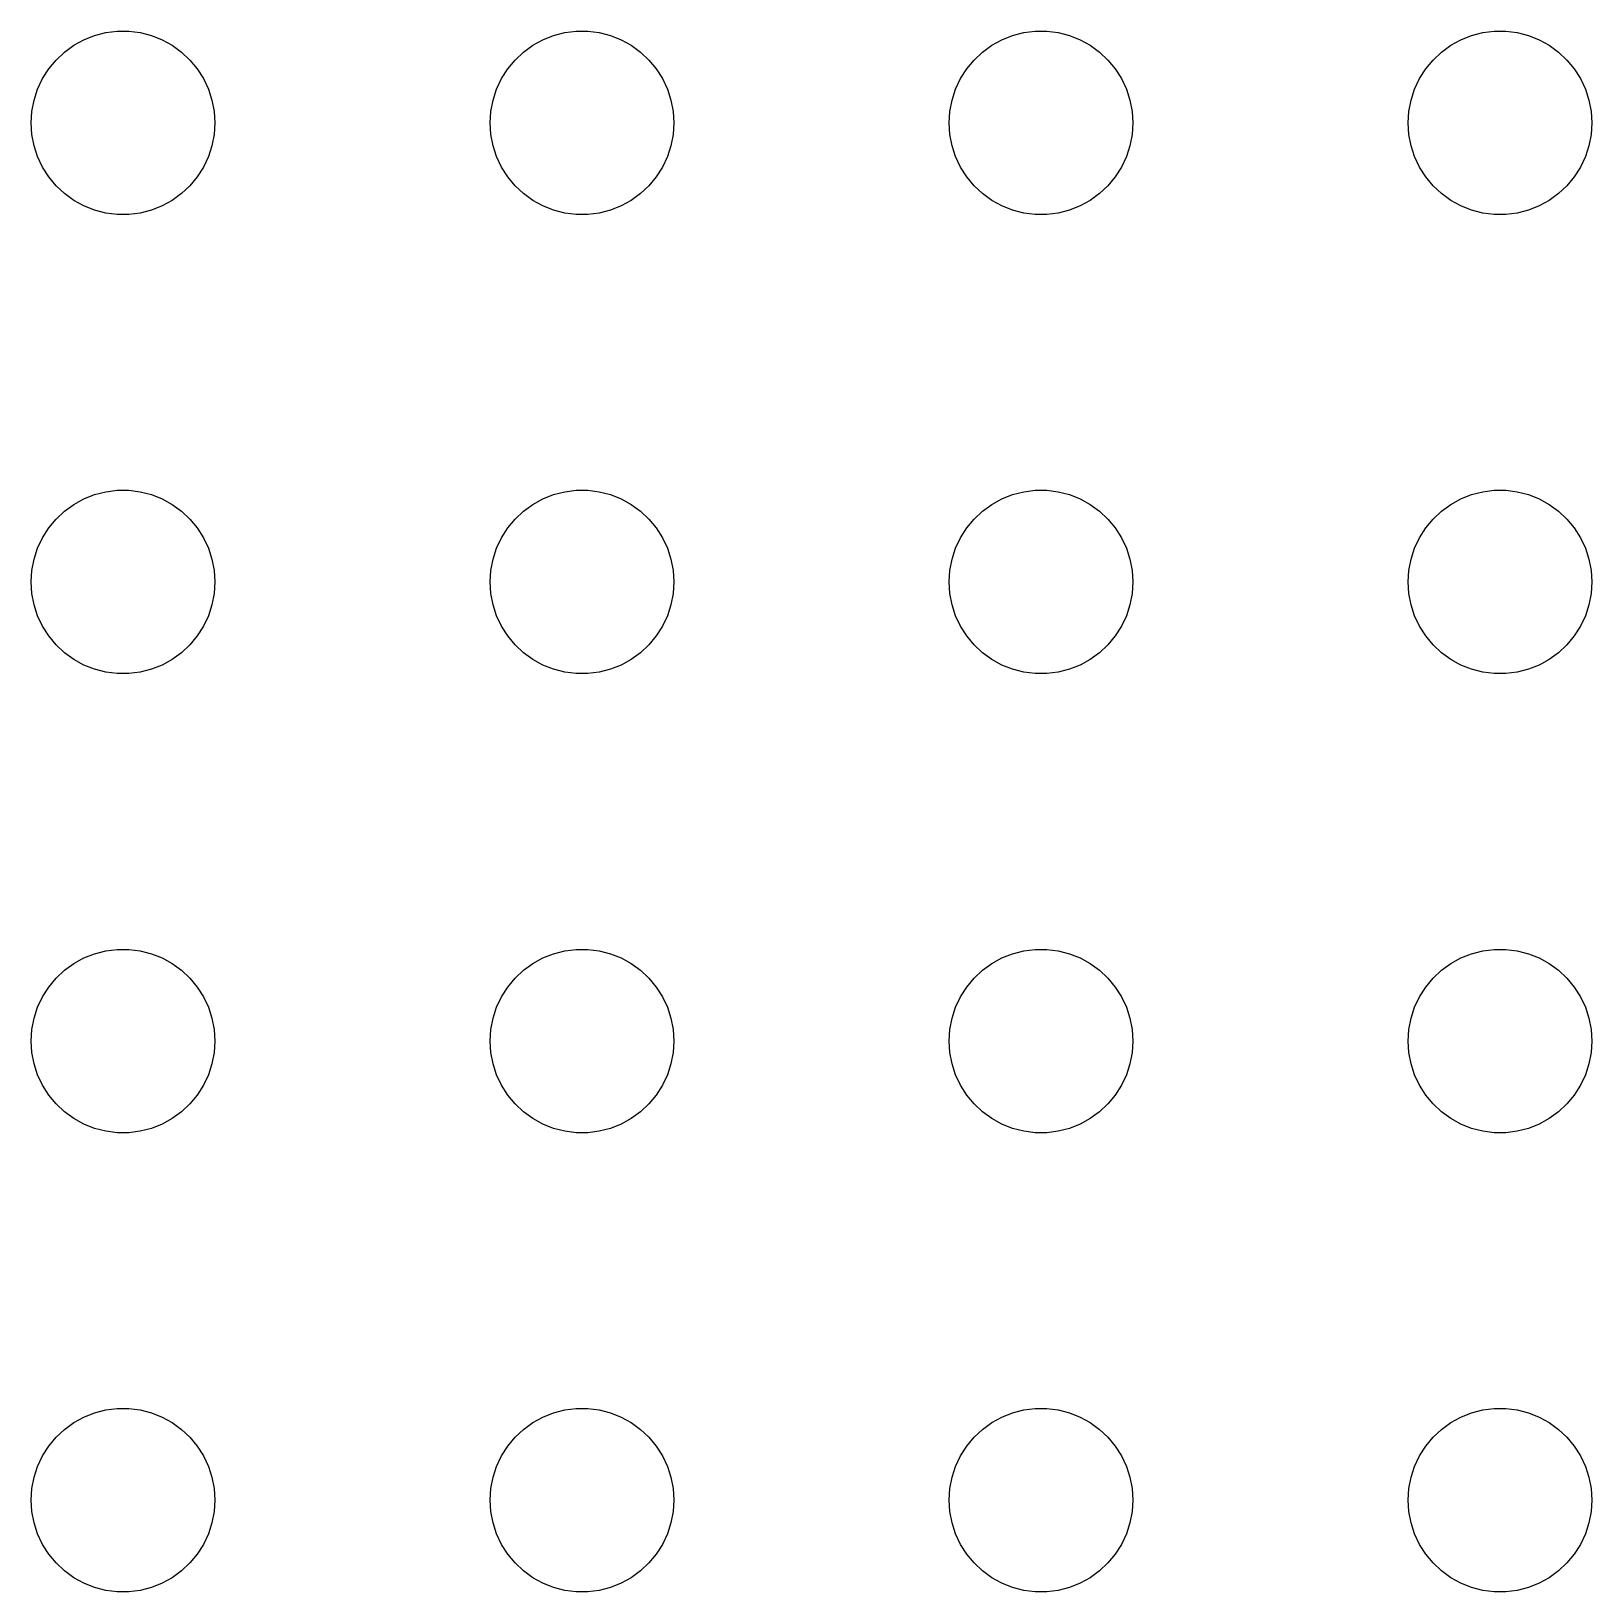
# Model space of a CAD drawing. Header units: metres. Extents: x -127 to 127, y -127 to 127.
# Drawn here: x -91.5 to -66, y -91.5 to -66 of the extents above; entities that cross this region are included whole.
import ezdxf

# ---------------------------------------------------------------- set-up
doc = ezdxf.new("R2010")
doc.units = ezdxf.units.M

msp = doc.modelspace()

# ---------------------------------------------------------------- linework, layer by layer
for p, q in [((-90.4635, -66.0734), (-90.2811, -66.0266)), ((-90.2811, -66.0266), (-90.0942, -66.003)), ((-90.0942, -66.003), (-89.9058, -66.003)), ((-89.9058, -66.003), (-89.7189, -66.0266)), ((-89.7189, -66.0266), (-89.5365, -66.0734)), ((-82.9635, -66.0734), (-82.7811, -66.0266)), ((-82.7811, -66.0266), (-82.5942, -66.003)), ((-82.5942, -66.003), (-82.4058, -66.003)), ((-82.4058, -66.003), (-82.2189, -66.0266)), ((-82.2189, -66.0266), (-82.0365, -66.0734)), ((-75.4635, -66.0734), (-75.2811, -66.0266)), ((-75.2811, -66.0266), (-75.0942, -66.003)), ((-75.0942, -66.003), (-74.9058, -66.003)), ((-74.9058, -66.003), (-74.7189, -66.0266)), ((-74.7189, -66.0266), (-74.5365, -66.0734)), ((-67.9635, -66.0734), (-67.7811, -66.0266)), ((-67.7811, -66.0266), (-67.5942, -66.003)), ((-67.5942, -66.003), (-67.4058, -66.003)), ((-67.4058, -66.003), (-67.2189, -66.0266)), ((-67.2189, -66.0266), (-67.0365, -66.0734)), ((-90.9561, -66.3442), (-90.8037, -66.2335)), ((-90.8037, -66.2335), (-90.6387, -66.1428)), ((-90.6387, -66.1428), (-90.4635, -66.0734)), ((-89.5365, -66.0734), (-89.3613, -66.1428)), ((-89.3613, -66.1428), (-89.1963, -66.2335)), ((-89.1963, -66.2335), (-89.0439, -66.3442)), ((-83.4561, -66.3442), (-83.3037, -66.2335)), ((-83.3037, -66.2335), (-83.1387, -66.1428)), ((-83.1387, -66.1428), (-82.9635, -66.0734)), ((-82.0365, -66.0734), (-81.8613, -66.1428)), ((-81.8613, -66.1428), (-81.6963, -66.2335)), ((-81.6963, -66.2335), (-81.5439, -66.3442)), ((-75.9561, -66.3442), (-75.8037, -66.2335)), ((-75.8037, -66.2335), (-75.6387, -66.1428)), ((-75.6387, -66.1428), (-75.4635, -66.0734)), ((-74.5365, -66.0734), (-74.3613, -66.1428)), ((-74.3613, -66.1428), (-74.1963, -66.2335)), ((-74.1963, -66.2335), (-74.0439, -66.3442)), ((-68.4561, -66.3442), (-68.3037, -66.2335)), ((-68.3037, -66.2335), (-68.1387, -66.1428)), ((-68.1387, -66.1428), (-67.9635, -66.0734)), ((-67.0365, -66.0734), (-66.8613, -66.1428)), ((-66.8613, -66.1428), (-66.6963, -66.2335)), ((-66.6963, -66.2335), (-66.5439, -66.3442)), ((-91.2135, -66.6183), (-91.0934, -66.4732)), ((-91.0934, -66.4732), (-90.9561, -66.3442)), ((-89.0439, -66.3442), (-88.9065, -66.4732)), ((-88.9065, -66.4732), (-88.7865, -66.6183)), ((-83.7135, -66.6183), (-83.5934, -66.4732)), ((-83.5934, -66.4732), (-83.4561, -66.3442)), ((-81.5439, -66.3442), (-81.4065, -66.4732)), ((-81.4065, -66.4732), (-81.2865, -66.6183)), ((-76.2135, -66.6183), (-76.0934, -66.4732)), ((-76.0934, -66.4732), (-75.9561, -66.3442)), ((-74.0439, -66.3442), (-73.9065, -66.4732)), ((-73.9065, -66.4732), (-73.7865, -66.6183)), ((-68.7135, -66.6183), (-68.5934, -66.4732)), ((-68.5934, -66.4732), (-68.4561, -66.3442)), ((-66.5439, -66.3442), (-66.4065, -66.4732)), ((-66.4065, -66.4732), (-66.2865, -66.6183)), ((-91.3947, -66.9478), (-91.3145, -66.7774)), ((-91.3145, -66.7774), (-91.2135, -66.6183)), ((-88.7865, -66.6183), (-88.6855, -66.7774)), ((-88.6855, -66.7774), (-88.6053, -66.9478)), ((-83.8947, -66.9478), (-83.8145, -66.7774)), ((-83.8145, -66.7774), (-83.7135, -66.6183)), ((-81.2865, -66.6183), (-81.1855, -66.7774)), ((-81.1855, -66.7774), (-81.1053, -66.9478)), ((-76.3947, -66.9478), (-76.3145, -66.7774)), ((-76.3145, -66.7774), (-76.2135, -66.6183)), ((-73.7865, -66.6183), (-73.6855, -66.7774)), ((-73.6855, -66.7774), (-73.6053, -66.9478)), ((-68.8947, -66.9478), (-68.8145, -66.7774)), ((-68.8145, -66.7774), (-68.7135, -66.6183)), ((-66.2865, -66.6183), (-66.1855, -66.7774)), ((-66.1855, -66.7774), (-66.1053, -66.9478)), ((-91.4529, -67.127), (-91.3947, -66.9478)), ((-88.6053, -66.9478), (-88.5471, -67.127)), ((-83.9529, -67.127), (-83.8947, -66.9478)), ((-81.1053, -66.9478), (-81.0471, -67.127)), ((-76.4529, -67.127), (-76.3947, -66.9478)), ((-73.6053, -66.9478), (-73.5471, -67.127)), ((-68.9529, -67.127), (-68.8947, -66.9478)), ((-66.1053, -66.9478), (-66.0471, -67.127)), ((-91.5, -67.5), (-91.4882, -67.312)), ((-91.4882, -67.312), (-91.4529, -67.127)), ((-88.5471, -67.127), (-88.5118, -67.312)), ((-88.5118, -67.312), (-88.5, -67.5)), ((-84, -67.5), (-83.9882, -67.312)), ((-83.9882, -67.312), (-83.9529, -67.127)), ((-81.0471, -67.127), (-81.0118, -67.312)), ((-81.0118, -67.312), (-81, -67.5)), ((-76.5, -67.5), (-76.4882, -67.312)), ((-76.4882, -67.312), (-76.4529, -67.127)), ((-73.5471, -67.127), (-73.5118, -67.312)), ((-73.5118, -67.312), (-73.5, -67.5)), ((-69, -67.5), (-68.9882, -67.312)), ((-68.9882, -67.312), (-68.9529, -67.127)), ((-66.0471, -67.127), (-66.0118, -67.312)), ((-66.0118, -67.312), (-66, -67.5)), ((-91.4882, -67.688), (-91.5, -67.5)), ((-88.5, -67.5), (-88.5118, -67.688)), ((-83.9882, -67.688), (-84, -67.5)), ((-81, -67.5), (-81.0118, -67.688)), ((-76.4882, -67.688), (-76.5, -67.5)), ((-73.5, -67.5), (-73.5118, -67.688)), ((-68.9882, -67.688), (-69, -67.5)), ((-66, -67.5), (-66.0118, -67.688)), ((-91.4529, -67.873), (-91.4882, -67.688)), ((-88.5118, -67.688), (-88.5471, -67.873)), ((-83.9529, -67.873), (-83.9882, -67.688)), ((-81.0118, -67.688), (-81.0471, -67.873)), ((-76.4529, -67.873), (-76.4882, -67.688)), ((-73.5118, -67.688), (-73.5471, -67.873)), ((-68.9529, -67.873), (-68.9882, -67.688)), ((-66.0118, -67.688), (-66.0471, -67.873)), ((-91.3947, -68.0522), (-91.4529, -67.873)), ((-91.3145, -68.2226), (-91.3947, -68.0522)), ((-88.6053, -68.0522), (-88.6855, -68.2226)), ((-88.5471, -67.873), (-88.6053, -68.0522)), ((-83.8947, -68.0522), (-83.9529, -67.873)), ((-83.8145, -68.2226), (-83.8947, -68.0522)), ((-81.1053, -68.0522), (-81.1855, -68.2226)), ((-81.0471, -67.873), (-81.1053, -68.0522)), ((-76.3947, -68.0522), (-76.4529, -67.873)), ((-76.3145, -68.2226), (-76.3947, -68.0522)), ((-73.6053, -68.0522), (-73.6855, -68.2226)), ((-73.5471, -67.873), (-73.6053, -68.0522)), ((-68.8947, -68.0522), (-68.9529, -67.873)), ((-68.8145, -68.2226), (-68.8947, -68.0522)), ((-66.1053, -68.0522), (-66.1855, -68.2226)), ((-66.0471, -67.873), (-66.1053, -68.0522)), ((-91.2135, -68.3817), (-91.3145, -68.2226)), ((-88.6855, -68.2226), (-88.7865, -68.3817)), ((-83.7135, -68.3817), (-83.8145, -68.2226)), ((-81.1855, -68.2226), (-81.2865, -68.3817)), ((-76.2135, -68.3817), (-76.3145, -68.2226)), ((-73.6855, -68.2226), (-73.7865, -68.3817)), ((-68.7135, -68.3817), (-68.8145, -68.2226)), ((-66.1855, -68.2226), (-66.2865, -68.3817)), ((-91.0934, -68.5268), (-91.2135, -68.3817)), ((-90.9561, -68.6558), (-91.0934, -68.5268)), ((-88.9065, -68.5268), (-89.0439, -68.6558)), ((-88.7865, -68.3817), (-88.9065, -68.5268)), ((-83.5934, -68.5268), (-83.7135, -68.3817)), ((-83.4561, -68.6558), (-83.5934, -68.5268)), ((-81.4065, -68.5268), (-81.5439, -68.6558)), ((-81.2865, -68.3817), (-81.4065, -68.5268)), ((-76.0934, -68.5268), (-76.2135, -68.3817)), ((-75.9561, -68.6558), (-76.0934, -68.5268)), ((-73.9065, -68.5268), (-74.0439, -68.6558)), ((-73.7865, -68.3817), (-73.9065, -68.5268)), ((-68.5934, -68.5268), (-68.7135, -68.3817)), ((-68.4561, -68.6558), (-68.5934, -68.5268)), ((-66.4065, -68.5268), (-66.5439, -68.6558)), ((-66.2865, -68.3817), (-66.4065, -68.5268)), ((-90.8037, -68.7665), (-90.9561, -68.6558)), ((-90.6387, -68.8572), (-90.8037, -68.7665)), ((-89.1963, -68.7665), (-89.3613, -68.8572)), ((-89.0439, -68.6558), (-89.1963, -68.7665)), ((-83.3037, -68.7665), (-83.4561, -68.6558)), ((-83.1387, -68.8572), (-83.3037, -68.7665)), ((-81.6963, -68.7665), (-81.8613, -68.8572)), ((-81.5439, -68.6558), (-81.6963, -68.7665)), ((-75.8037, -68.7665), (-75.9561, -68.6558)), ((-75.6387, -68.8572), (-75.8037, -68.7665)), ((-74.1963, -68.7665), (-74.3613, -68.8572)), ((-74.0439, -68.6558), (-74.1963, -68.7665)), ((-68.3037, -68.7665), (-68.4561, -68.6558)), ((-68.1387, -68.8572), (-68.3037, -68.7665)), ((-66.6963, -68.7665), (-66.8613, -68.8572)), ((-66.5439, -68.6558), (-66.6963, -68.7665)), ((-90.4635, -68.9266), (-90.6387, -68.8572)), ((-90.2811, -68.9734), (-90.4635, -68.9266)), ((-90.0942, -68.997), (-90.2811, -68.9734)), ((-89.9058, -68.997), (-90.0942, -68.997)), ((-89.7189, -68.9734), (-89.9058, -68.997)), ((-89.5365, -68.9266), (-89.7189, -68.9734)), ((-89.3613, -68.8572), (-89.5365, -68.9266)), ((-82.9635, -68.9266), (-83.1387, -68.8572)), ((-82.7811, -68.9734), (-82.9635, -68.9266)), ((-82.5942, -68.997), (-82.7811, -68.9734)), ((-82.4058, -68.997), (-82.5942, -68.997)), ((-82.2189, -68.9734), (-82.4058, -68.997)), ((-82.0365, -68.9266), (-82.2189, -68.9734)), ((-81.8613, -68.8572), (-82.0365, -68.9266)), ((-75.4635, -68.9266), (-75.6387, -68.8572)), ((-75.2811, -68.9734), (-75.4635, -68.9266)), ((-75.0942, -68.997), (-75.2811, -68.9734)), ((-74.9058, -68.997), (-75.0942, -68.997)), ((-74.7189, -68.9734), (-74.9058, -68.997)), ((-74.5365, -68.9266), (-74.7189, -68.9734)), ((-74.3613, -68.8572), (-74.5365, -68.9266)), ((-67.9635, -68.9266), (-68.1387, -68.8572)), ((-67.7811, -68.9734), (-67.9635, -68.9266)), ((-67.5942, -68.997), (-67.7811, -68.9734)), ((-67.4058, -68.997), (-67.5942, -68.997)), ((-67.2189, -68.9734), (-67.4058, -68.997)), ((-67.0365, -68.9266), (-67.2189, -68.9734)), ((-66.8613, -68.8572), (-67.0365, -68.9266)), ((-90.8037, -73.7335), (-90.6387, -73.6428)), ((-90.6387, -73.6428), (-90.4635, -73.5734)), ((-90.4635, -73.5734), (-90.2811, -73.5266)), ((-90.2811, -73.5266), (-90.0942, -73.503)), ((-90.0942, -73.503), (-89.9058, -73.503)), ((-89.9058, -73.503), (-89.7189, -73.5266)), ((-89.7189, -73.5266), (-89.5365, -73.5734)), ((-89.5365, -73.5734), (-89.3613, -73.6428)), ((-89.3613, -73.6428), (-89.1963, -73.7335)), ((-83.3037, -73.7335), (-83.1387, -73.6428)), ((-83.1387, -73.6428), (-82.9635, -73.5734)), ((-82.9635, -73.5734), (-82.7811, -73.5266)), ((-82.7811, -73.5266), (-82.5942, -73.503)), ((-82.5942, -73.503), (-82.4058, -73.503)), ((-82.4058, -73.503), (-82.2189, -73.5266)), ((-82.2189, -73.5266), (-82.0365, -73.5734)), ((-82.0365, -73.5734), (-81.8613, -73.6428)), ((-81.8613, -73.6428), (-81.6963, -73.7335)), ((-75.8037, -73.7335), (-75.6387, -73.6428)), ((-75.6387, -73.6428), (-75.4635, -73.5734)), ((-75.4635, -73.5734), (-75.2811, -73.5266)), ((-75.2811, -73.5266), (-75.0942, -73.503)), ((-75.0942, -73.503), (-74.9058, -73.503)), ((-74.9058, -73.503), (-74.7189, -73.5266)), ((-74.7189, -73.5266), (-74.5365, -73.5734)), ((-74.5365, -73.5734), (-74.3613, -73.6428)), ((-74.3613, -73.6428), (-74.1963, -73.7335)), ((-68.3037, -73.7335), (-68.1387, -73.6428)), ((-68.1387, -73.6428), (-67.9635, -73.5734)), ((-67.9635, -73.5734), (-67.7811, -73.5266)), ((-67.7811, -73.5266), (-67.5942, -73.503)), ((-67.5942, -73.503), (-67.4058, -73.503)), ((-67.4058, -73.503), (-67.2189, -73.5266)), ((-67.2189, -73.5266), (-67.0365, -73.5734)), ((-67.0365, -73.5734), (-66.8613, -73.6428)), ((-66.8613, -73.6428), (-66.6963, -73.7335)), ((-91.0934, -73.9732), (-90.9561, -73.8442)), ((-90.9561, -73.8442), (-90.8037, -73.7335)), ((-89.1963, -73.7335), (-89.0439, -73.8442)), ((-89.0439, -73.8442), (-88.9065, -73.9732)), ((-83.5934, -73.9732), (-83.4561, -73.8442)), ((-83.4561, -73.8442), (-83.3037, -73.7335)), ((-81.6963, -73.7335), (-81.5439, -73.8442)), ((-81.5439, -73.8442), (-81.4065, -73.9732)), ((-76.0934, -73.9732), (-75.9561, -73.8442)), ((-75.9561, -73.8442), (-75.8037, -73.7335)), ((-74.1963, -73.7335), (-74.0439, -73.8442)), ((-74.0439, -73.8442), (-73.9065, -73.9732)), ((-68.5934, -73.9732), (-68.4561, -73.8442)), ((-68.4561, -73.8442), (-68.3037, -73.7335)), ((-66.6963, -73.7335), (-66.5439, -73.8442)), ((-66.5439, -73.8442), (-66.4065, -73.9732)), ((-91.3145, -74.2774), (-91.2135, -74.1183)), ((-91.2135, -74.1183), (-91.0934, -73.9732)), ((-88.9065, -73.9732), (-88.7865, -74.1183)), ((-88.7865, -74.1183), (-88.6855, -74.2774)), ((-83.8145, -74.2774), (-83.7135, -74.1183)), ((-83.7135, -74.1183), (-83.5934, -73.9732)), ((-81.4065, -73.9732), (-81.2865, -74.1183)), ((-81.2865, -74.1183), (-81.1855, -74.2774)), ((-76.3145, -74.2774), (-76.2135, -74.1183)), ((-76.2135, -74.1183), (-76.0934, -73.9732)), ((-73.9065, -73.9732), (-73.7865, -74.1183)), ((-73.7865, -74.1183), (-73.6855, -74.2774)), ((-68.8145, -74.2774), (-68.7135, -74.1183)), ((-68.7135, -74.1183), (-68.5934, -73.9732)), ((-66.4065, -73.9732), (-66.2865, -74.1183)), ((-66.2865, -74.1183), (-66.1855, -74.2774)), ((-91.4529, -74.627), (-91.3947, -74.4478)), ((-91.3947, -74.4478), (-91.3145, -74.2774)), ((-88.6855, -74.2774), (-88.6053, -74.4478)), ((-88.6053, -74.4478), (-88.5471, -74.627)), ((-83.9529, -74.627), (-83.8947, -74.4478)), ((-83.8947, -74.4478), (-83.8145, -74.2774)), ((-81.1855, -74.2774), (-81.1053, -74.4478)), ((-81.1053, -74.4478), (-81.0471, -74.627)), ((-76.4529, -74.627), (-76.3947, -74.4478)), ((-76.3947, -74.4478), (-76.3145, -74.2774)), ((-73.6855, -74.2774), (-73.6053, -74.4478)), ((-73.6053, -74.4478), (-73.5471, -74.627)), ((-68.9529, -74.627), (-68.8947, -74.4478)), ((-68.8947, -74.4478), (-68.8145, -74.2774)), ((-66.1855, -74.2774), (-66.1053, -74.4478)), ((-66.1053, -74.4478), (-66.0471, -74.627)), ((-91.4882, -74.812), (-91.4529, -74.627)), ((-88.5471, -74.627), (-88.5118, -74.812)), ((-83.9882, -74.812), (-83.9529, -74.627)), ((-81.0471, -74.627), (-81.0118, -74.812)), ((-76.4882, -74.812), (-76.4529, -74.627)), ((-73.5471, -74.627), (-73.5118, -74.812)), ((-68.9882, -74.812), (-68.9529, -74.627)), ((-66.0471, -74.627), (-66.0118, -74.812)), ((-91.5, -75), (-91.4882, -74.812)), ((-88.5118, -74.812), (-88.5, -75)), ((-84, -75), (-83.9882, -74.812)), ((-81.0118, -74.812), (-81, -75)), ((-76.5, -75), (-76.4882, -74.812)), ((-73.5118, -74.812), (-73.5, -75)), ((-69, -75), (-68.9882, -74.812)), ((-66.0118, -74.812), (-66, -75)), ((-91.4882, -75.188), (-91.5, -75)), ((-91.4529, -75.373), (-91.4882, -75.188)), ((-88.5118, -75.188), (-88.5471, -75.373)), ((-88.5, -75), (-88.5118, -75.188)), ((-83.9882, -75.188), (-84, -75)), ((-83.9529, -75.373), (-83.9882, -75.188)), ((-81.0118, -75.188), (-81.0471, -75.373)), ((-81, -75), (-81.0118, -75.188)), ((-76.4882, -75.188), (-76.5, -75)), ((-76.4529, -75.373), (-76.4882, -75.188)), ((-73.5118, -75.188), (-73.5471, -75.373)), ((-73.5, -75), (-73.5118, -75.188)), ((-68.9882, -75.188), (-69, -75)), ((-68.9529, -75.373), (-68.9882, -75.188)), ((-66.0118, -75.188), (-66.0471, -75.373)), ((-66, -75), (-66.0118, -75.188)), ((-91.3947, -75.5522), (-91.4529, -75.373)), ((-88.5471, -75.373), (-88.6053, -75.5522)), ((-83.8947, -75.5522), (-83.9529, -75.373)), ((-81.0471, -75.373), (-81.1053, -75.5522)), ((-76.3947, -75.5522), (-76.4529, -75.373)), ((-73.5471, -75.373), (-73.6053, -75.5522)), ((-68.8947, -75.5522), (-68.9529, -75.373)), ((-66.0471, -75.373), (-66.1053, -75.5522)), ((-91.3145, -75.7226), (-91.3947, -75.5522)), ((-91.2135, -75.8817), (-91.3145, -75.7226)), ((-88.6855, -75.7226), (-88.7865, -75.8817)), ((-88.6053, -75.5522), (-88.6855, -75.7226)), ((-83.8145, -75.7226), (-83.8947, -75.5522)), ((-83.7135, -75.8817), (-83.8145, -75.7226)), ((-81.1855, -75.7226), (-81.2865, -75.8817)), ((-81.1053, -75.5522), (-81.1855, -75.7226)), ((-76.3145, -75.7226), (-76.3947, -75.5522)), ((-76.2135, -75.8817), (-76.3145, -75.7226)), ((-73.6855, -75.7226), (-73.7865, -75.8817)), ((-73.6053, -75.5522), (-73.6855, -75.7226)), ((-68.8145, -75.7226), (-68.8947, -75.5522)), ((-68.7135, -75.8817), (-68.8145, -75.7226)), ((-66.1855, -75.7226), (-66.2865, -75.8817)), ((-66.1053, -75.5522), (-66.1855, -75.7226)), ((-91.0934, -76.0268), (-91.2135, -75.8817)), ((-88.7865, -75.8817), (-88.9065, -76.0268)), ((-83.5934, -76.0268), (-83.7135, -75.8817)), ((-81.2865, -75.8817), (-81.4065, -76.0268)), ((-76.0934, -76.0268), (-76.2135, -75.8817)), ((-73.7865, -75.8817), (-73.9065, -76.0268)), ((-68.5934, -76.0268), (-68.7135, -75.8817)), ((-66.2865, -75.8817), (-66.4065, -76.0268)), ((-90.9561, -76.1558), (-91.0934, -76.0268)), ((-90.8037, -76.2665), (-90.9561, -76.1558)), ((-89.0439, -76.1558), (-89.1963, -76.2665)), ((-88.9065, -76.0268), (-89.0439, -76.1558)), ((-83.4561, -76.1558), (-83.5934, -76.0268)), ((-83.3037, -76.2665), (-83.4561, -76.1558)), ((-81.5439, -76.1558), (-81.6963, -76.2665)), ((-81.4065, -76.0268), (-81.5439, -76.1558)), ((-75.9561, -76.1558), (-76.0934, -76.0268)), ((-75.8037, -76.2665), (-75.9561, -76.1558)), ((-74.0439, -76.1558), (-74.1963, -76.2665)), ((-73.9065, -76.0268), (-74.0439, -76.1558)), ((-68.4561, -76.1558), (-68.5934, -76.0268)), ((-68.3037, -76.2665), (-68.4561, -76.1558)), ((-66.5439, -76.1558), (-66.6963, -76.2665)), ((-66.4065, -76.0268), (-66.5439, -76.1558)), ((-90.6387, -76.3572), (-90.8037, -76.2665)), ((-90.4635, -76.4266), (-90.6387, -76.3572)), ((-90.2811, -76.4734), (-90.4635, -76.4266)), ((-90.0942, -76.497), (-90.2811, -76.4734)), ((-89.9058, -76.497), (-90.0942, -76.497)), ((-89.7189, -76.4734), (-89.9058, -76.497)), ((-89.5365, -76.4266), (-89.7189, -76.4734)), ((-89.3613, -76.3572), (-89.5365, -76.4266)), ((-89.1963, -76.2665), (-89.3613, -76.3572)), ((-83.1387, -76.3572), (-83.3037, -76.2665)), ((-82.9635, -76.4266), (-83.1387, -76.3572)), ((-82.7811, -76.4734), (-82.9635, -76.4266)), ((-82.5942, -76.497), (-82.7811, -76.4734)), ((-82.4058, -76.497), (-82.5942, -76.497)), ((-82.2189, -76.4734), (-82.4058, -76.497)), ((-82.0365, -76.4266), (-82.2189, -76.4734)), ((-81.8613, -76.3572), (-82.0365, -76.4266)), ((-81.6963, -76.2665), (-81.8613, -76.3572)), ((-75.6387, -76.3572), (-75.8037, -76.2665)), ((-75.4635, -76.4266), (-75.6387, -76.3572)), ((-75.2811, -76.4734), (-75.4635, -76.4266)), ((-75.0942, -76.497), (-75.2811, -76.4734)), ((-74.9058, -76.497), (-75.0942, -76.497)), ((-74.7189, -76.4734), (-74.9058, -76.497)), ((-74.5365, -76.4266), (-74.7189, -76.4734)), ((-74.3613, -76.3572), (-74.5365, -76.4266)), ((-74.1963, -76.2665), (-74.3613, -76.3572)), ((-68.1387, -76.3572), (-68.3037, -76.2665)), ((-67.9635, -76.4266), (-68.1387, -76.3572)), ((-67.7811, -76.4734), (-67.9635, -76.4266)), ((-67.5942, -76.497), (-67.7811, -76.4734)), ((-67.4058, -76.497), (-67.5942, -76.497)), ((-67.2189, -76.4734), (-67.4058, -76.497)), ((-67.0365, -76.4266), (-67.2189, -76.4734)), ((-66.8613, -76.3572), (-67.0365, -76.4266)), ((-66.6963, -76.2665), (-66.8613, -76.3572)), ((-90.6387, -81.1428), (-90.4635, -81.0734)), ((-90.4635, -81.0734), (-90.2811, -81.0266)), ((-90.2811, -81.0266), (-90.0942, -81.003)), ((-90.0942, -81.003), (-89.9058, -81.003)), ((-89.9058, -81.003), (-89.7189, -81.0266)), ((-89.7189, -81.0266), (-89.5365, -81.0734)), ((-89.5365, -81.0734), (-89.3613, -81.1428)), ((-83.1387, -81.1428), (-82.9635, -81.0734)), ((-82.9635, -81.0734), (-82.7811, -81.0266)), ((-82.7811, -81.0266), (-82.5942, -81.003)), ((-82.5942, -81.003), (-82.4058, -81.003)), ((-82.4058, -81.003), (-82.2189, -81.0266)), ((-82.2189, -81.0266), (-82.0365, -81.0734)), ((-82.0365, -81.0734), (-81.8613, -81.1428)), ((-75.6387, -81.1428), (-75.4635, -81.0734)), ((-75.4635, -81.0734), (-75.2811, -81.0266)), ((-75.2811, -81.0266), (-75.0942, -81.003)), ((-75.0942, -81.003), (-74.9058, -81.003)), ((-74.9058, -81.003), (-74.7189, -81.0266)), ((-74.7189, -81.0266), (-74.5365, -81.0734)), ((-74.5365, -81.0734), (-74.3613, -81.1428)), ((-68.1387, -81.1428), (-67.9635, -81.0734)), ((-67.9635, -81.0734), (-67.7811, -81.0266)), ((-67.7811, -81.0266), (-67.5942, -81.003)), ((-67.5942, -81.003), (-67.4058, -81.003)), ((-67.4058, -81.003), (-67.2189, -81.0266)), ((-67.2189, -81.0266), (-67.0365, -81.0734)), ((-67.0365, -81.0734), (-66.8613, -81.1428)), ((-91.0934, -81.4732), (-90.9561, -81.3442)), ((-90.9561, -81.3442), (-90.8037, -81.2335)), ((-90.8037, -81.2335), (-90.6387, -81.1428)), ((-89.3613, -81.1428), (-89.1963, -81.2335)), ((-89.1963, -81.2335), (-89.0439, -81.3442)), ((-89.0439, -81.3442), (-88.9065, -81.4732)), ((-83.5934, -81.4732), (-83.4561, -81.3442)), ((-83.4561, -81.3442), (-83.3037, -81.2335)), ((-83.3037, -81.2335), (-83.1387, -81.1428)), ((-81.8613, -81.1428), (-81.6963, -81.2335)), ((-81.6963, -81.2335), (-81.5439, -81.3442)), ((-81.5439, -81.3442), (-81.4065, -81.4732)), ((-76.0934, -81.4732), (-75.9561, -81.3442)), ((-75.9561, -81.3442), (-75.8037, -81.2335)), ((-75.8037, -81.2335), (-75.6387, -81.1428)), ((-74.3613, -81.1428), (-74.1963, -81.2335)), ((-74.1963, -81.2335), (-74.0439, -81.3442)), ((-74.0439, -81.3442), (-73.9065, -81.4732)), ((-68.5934, -81.4732), (-68.4561, -81.3442)), ((-68.4561, -81.3442), (-68.3037, -81.2335)), ((-68.3037, -81.2335), (-68.1387, -81.1428)), ((-66.8613, -81.1428), (-66.6963, -81.2335)), ((-66.6963, -81.2335), (-66.5439, -81.3442)), ((-66.5439, -81.3442), (-66.4065, -81.4732)), ((-91.2135, -81.6183), (-91.0934, -81.4732)), ((-88.9065, -81.4732), (-88.7865, -81.6183)), ((-83.7135, -81.6183), (-83.5934, -81.4732)), ((-81.4065, -81.4732), (-81.2865, -81.6183)), ((-76.2135, -81.6183), (-76.0934, -81.4732)), ((-73.9065, -81.4732), (-73.7865, -81.6183)), ((-68.7135, -81.6183), (-68.5934, -81.4732)), ((-66.4065, -81.4732), (-66.2865, -81.6183)), ((-91.3947, -81.9478), (-91.3145, -81.7774)), ((-91.3145, -81.7774), (-91.2135, -81.6183)), ((-88.7865, -81.6183), (-88.6855, -81.7774)), ((-88.6855, -81.7774), (-88.6053, -81.9478)), ((-83.8947, -81.9478), (-83.8145, -81.7774)), ((-83.8145, -81.7774), (-83.7135, -81.6183)), ((-81.2865, -81.6183), (-81.1855, -81.7774)), ((-81.1855, -81.7774), (-81.1053, -81.9478)), ((-76.3947, -81.9478), (-76.3145, -81.7774)), ((-76.3145, -81.7774), (-76.2135, -81.6183)), ((-73.7865, -81.6183), (-73.6855, -81.7774)), ((-73.6855, -81.7774), (-73.6053, -81.9478)), ((-68.8947, -81.9478), (-68.8145, -81.7774)), ((-68.8145, -81.7774), (-68.7135, -81.6183)), ((-66.2865, -81.6183), (-66.1855, -81.7774)), ((-66.1855, -81.7774), (-66.1053, -81.9478)), ((-91.4529, -82.127), (-91.3947, -81.9478)), ((-88.6053, -81.9478), (-88.5471, -82.127)), ((-83.9529, -82.127), (-83.8947, -81.9478)), ((-81.1053, -81.9478), (-81.0471, -82.127)), ((-76.4529, -82.127), (-76.3947, -81.9478)), ((-73.6053, -81.9478), (-73.5471, -82.127)), ((-68.9529, -82.127), (-68.8947, -81.9478)), ((-66.1053, -81.9478), (-66.0471, -82.127)), ((-91.5, -82.5), (-91.4882, -82.312)), ((-91.4882, -82.312), (-91.4529, -82.127)), ((-88.5471, -82.127), (-88.5118, -82.312)), ((-88.5118, -82.312), (-88.5, -82.5)), ((-84, -82.5), (-83.9882, -82.312)), ((-83.9882, -82.312), (-83.9529, -82.127)), ((-81.0471, -82.127), (-81.0118, -82.312)), ((-81.0118, -82.312), (-81, -82.5)), ((-76.5, -82.5), (-76.4882, -82.312)), ((-76.4882, -82.312), (-76.4529, -82.127)), ((-73.5471, -82.127), (-73.5118, -82.312)), ((-73.5118, -82.312), (-73.5, -82.5)), ((-69, -82.5), (-68.9882, -82.312)), ((-68.9882, -82.312), (-68.9529, -82.127)), ((-66.0471, -82.127), (-66.0118, -82.312)), ((-66.0118, -82.312), (-66, -82.5)), ((-91.4882, -82.688), (-91.5, -82.5)), ((-88.5, -82.5), (-88.5118, -82.688)), ((-83.9882, -82.688), (-84, -82.5)), ((-81, -82.5), (-81.0118, -82.688)), ((-76.4882, -82.688), (-76.5, -82.5)), ((-73.5, -82.5), (-73.5118, -82.688)), ((-68.9882, -82.688), (-69, -82.5)), ((-66, -82.5), (-66.0118, -82.688)), ((-91.4529, -82.873), (-91.4882, -82.688)), ((-91.3947, -83.0522), (-91.4529, -82.873)), ((-88.5471, -82.873), (-88.6053, -83.0522)), ((-88.5118, -82.688), (-88.5471, -82.873)), ((-83.9529, -82.873), (-83.9882, -82.688)), ((-83.8947, -83.0522), (-83.9529, -82.873)), ((-81.0471, -82.873), (-81.1053, -83.0522)), ((-81.0118, -82.688), (-81.0471, -82.873)), ((-76.4529, -82.873), (-76.4882, -82.688)), ((-76.3947, -83.0522), (-76.4529, -82.873)), ((-73.5471, -82.873), (-73.6053, -83.0522)), ((-73.5118, -82.688), (-73.5471, -82.873)), ((-68.9529, -82.873), (-68.9882, -82.688)), ((-68.8947, -83.0522), (-68.9529, -82.873)), ((-66.0471, -82.873), (-66.1053, -83.0522)), ((-66.0118, -82.688), (-66.0471, -82.873)), ((-91.3145, -83.2226), (-91.3947, -83.0522)), ((-88.6053, -83.0522), (-88.6855, -83.2226)), ((-83.8145, -83.2226), (-83.8947, -83.0522)), ((-81.1053, -83.0522), (-81.1855, -83.2226)), ((-76.3145, -83.2226), (-76.3947, -83.0522)), ((-73.6053, -83.0522), (-73.6855, -83.2226)), ((-68.8145, -83.2226), (-68.8947, -83.0522)), ((-66.1053, -83.0522), (-66.1855, -83.2226)), ((-91.2135, -83.3817), (-91.3145, -83.2226)), ((-91.0934, -83.5268), (-91.2135, -83.3817)), ((-88.7865, -83.3817), (-88.9065, -83.5268)), ((-88.6855, -83.2226), (-88.7865, -83.3817)), ((-83.7135, -83.3817), (-83.8145, -83.2226)), ((-83.5934, -83.5268), (-83.7135, -83.3817)), ((-81.2865, -83.3817), (-81.4065, -83.5268)), ((-81.1855, -83.2226), (-81.2865, -83.3817)), ((-76.2135, -83.3817), (-76.3145, -83.2226)), ((-76.0934, -83.5268), (-76.2135, -83.3817)), ((-73.7865, -83.3817), (-73.9065, -83.5268)), ((-73.6855, -83.2226), (-73.7865, -83.3817)), ((-68.7135, -83.3817), (-68.8145, -83.2226)), ((-68.5934, -83.5268), (-68.7135, -83.3817)), ((-66.2865, -83.3817), (-66.4065, -83.5268)), ((-66.1855, -83.2226), (-66.2865, -83.3817)), ((-90.9561, -83.6558), (-91.0934, -83.5268)), ((-88.9065, -83.5268), (-89.0439, -83.6558)), ((-83.4561, -83.6558), (-83.5934, -83.5268)), ((-81.4065, -83.5268), (-81.5439, -83.6558)), ((-75.9561, -83.6558), (-76.0934, -83.5268)), ((-73.9065, -83.5268), (-74.0439, -83.6558)), ((-68.4561, -83.6558), (-68.5934, -83.5268)), ((-66.4065, -83.5268), (-66.5439, -83.6558)), ((-90.8037, -83.7665), (-90.9561, -83.6558)), ((-90.6387, -83.8572), (-90.8037, -83.7665)), ((-90.4635, -83.9266), (-90.6387, -83.8572)), ((-89.3613, -83.8572), (-89.5365, -83.9266)), ((-89.1963, -83.7665), (-89.3613, -83.8572)), ((-89.0439, -83.6558), (-89.1963, -83.7665)), ((-83.3037, -83.7665), (-83.4561, -83.6558)), ((-83.1387, -83.8572), (-83.3037, -83.7665)), ((-82.9635, -83.9266), (-83.1387, -83.8572)), ((-81.8613, -83.8572), (-82.0365, -83.9266)), ((-81.6963, -83.7665), (-81.8613, -83.8572)), ((-81.5439, -83.6558), (-81.6963, -83.7665)), ((-75.8037, -83.7665), (-75.9561, -83.6558)), ((-75.6387, -83.8572), (-75.8037, -83.7665)), ((-75.4635, -83.9266), (-75.6387, -83.8572)), ((-74.3613, -83.8572), (-74.5365, -83.9266)), ((-74.1963, -83.7665), (-74.3613, -83.8572)), ((-74.0439, -83.6558), (-74.1963, -83.7665)), ((-68.3037, -83.7665), (-68.4561, -83.6558)), ((-68.1387, -83.8572), (-68.3037, -83.7665)), ((-67.9635, -83.9266), (-68.1387, -83.8572)), ((-66.8613, -83.8572), (-67.0365, -83.9266)), ((-66.6963, -83.7665), (-66.8613, -83.8572)), ((-66.5439, -83.6558), (-66.6963, -83.7665)), ((-90.2811, -83.9734), (-90.4635, -83.9266)), ((-90.0942, -83.997), (-90.2811, -83.9734)), ((-89.9058, -83.997), (-90.0942, -83.997)), ((-89.7189, -83.9734), (-89.9058, -83.997)), ((-89.5365, -83.9266), (-89.7189, -83.9734)), ((-82.7811, -83.9734), (-82.9635, -83.9266)), ((-82.5942, -83.997), (-82.7811, -83.9734)), ((-82.4058, -83.997), (-82.5942, -83.997)), ((-82.2189, -83.9734), (-82.4058, -83.997)), ((-82.0365, -83.9266), (-82.2189, -83.9734)), ((-75.2811, -83.9734), (-75.4635, -83.9266)), ((-75.0942, -83.997), (-75.2811, -83.9734)), ((-74.9058, -83.997), (-75.0942, -83.997)), ((-74.7189, -83.9734), (-74.9058, -83.997)), ((-74.5365, -83.9266), (-74.7189, -83.9734)), ((-67.7811, -83.9734), (-67.9635, -83.9266)), ((-67.5942, -83.997), (-67.7811, -83.9734)), ((-67.4058, -83.997), (-67.5942, -83.997)), ((-67.2189, -83.9734), (-67.4058, -83.997)), ((-67.0365, -83.9266), (-67.2189, -83.9734)), ((-90.9561, -88.8442), (-90.8037, -88.7335)), ((-90.8037, -88.7335), (-90.6387, -88.6428)), ((-90.6387, -88.6428), (-90.4635, -88.5734)), ((-90.4635, -88.5734), (-90.2811, -88.5266)), ((-90.2811, -88.5266), (-90.0942, -88.503)), ((-90.0942, -88.503), (-89.9058, -88.503)), ((-89.9058, -88.503), (-89.7189, -88.5266)), ((-89.7189, -88.5266), (-89.5365, -88.5734)), ((-89.5365, -88.5734), (-89.3613, -88.6428)), ((-89.3613, -88.6428), (-89.1963, -88.7335)), ((-89.1963, -88.7335), (-89.0439, -88.8442)), ((-83.4561, -88.8442), (-83.3037, -88.7335)), ((-83.3037, -88.7335), (-83.1387, -88.6428)), ((-83.1387, -88.6428), (-82.9635, -88.5734)), ((-82.9635, -88.5734), (-82.7811, -88.5266)), ((-82.7811, -88.5266), (-82.5942, -88.503)), ((-82.5942, -88.503), (-82.4058, -88.503)), ((-82.4058, -88.503), (-82.2189, -88.5266)), ((-82.2189, -88.5266), (-82.0365, -88.5734)), ((-82.0365, -88.5734), (-81.8613, -88.6428)), ((-81.8613, -88.6428), (-81.6963, -88.7335)), ((-81.6963, -88.7335), (-81.5439, -88.8442)), ((-75.9561, -88.8442), (-75.8037, -88.7335)), ((-75.8037, -88.7335), (-75.6387, -88.6428)), ((-75.6387, -88.6428), (-75.4635, -88.5734)), ((-75.4635, -88.5734), (-75.2811, -88.5266)), ((-75.2811, -88.5266), (-75.0942, -88.503)), ((-75.0942, -88.503), (-74.9058, -88.503)), ((-74.9058, -88.503), (-74.7189, -88.5266)), ((-74.7189, -88.5266), (-74.5365, -88.5734)), ((-74.5365, -88.5734), (-74.3613, -88.6428)), ((-74.3613, -88.6428), (-74.1963, -88.7335)), ((-74.1963, -88.7335), (-74.0439, -88.8442)), ((-68.4561, -88.8442), (-68.3037, -88.7335)), ((-68.3037, -88.7335), (-68.1387, -88.6428)), ((-68.1387, -88.6428), (-67.9635, -88.5734)), ((-67.9635, -88.5734), (-67.7811, -88.5266)), ((-67.7811, -88.5266), (-67.5942, -88.503)), ((-67.5942, -88.503), (-67.4058, -88.503)), ((-67.4058, -88.503), (-67.2189, -88.5266)), ((-67.2189, -88.5266), (-67.0365, -88.5734)), ((-67.0365, -88.5734), (-66.8613, -88.6428)), ((-66.8613, -88.6428), (-66.6963, -88.7335)), ((-66.6963, -88.7335), (-66.5439, -88.8442)), ((-91.2135, -89.1183), (-91.0934, -88.9732)), ((-91.0934, -88.9732), (-90.9561, -88.8442)), ((-89.0439, -88.8442), (-88.9065, -88.9732)), ((-88.9065, -88.9732), (-88.7865, -89.1183)), ((-83.7135, -89.1183), (-83.5934, -88.9732)), ((-83.5934, -88.9732), (-83.4561, -88.8442)), ((-81.5439, -88.8442), (-81.4065, -88.9732)), ((-81.4065, -88.9732), (-81.2865, -89.1183)), ((-76.2135, -89.1183), (-76.0934, -88.9732)), ((-76.0934, -88.9732), (-75.9561, -88.8442)), ((-74.0439, -88.8442), (-73.9065, -88.9732)), ((-73.9065, -88.9732), (-73.7865, -89.1183)), ((-68.7135, -89.1183), (-68.5934, -88.9732)), ((-68.5934, -88.9732), (-68.4561, -88.8442)), ((-66.5439, -88.8442), (-66.4065, -88.9732)), ((-66.4065, -88.9732), (-66.2865, -89.1183)), ((-91.3145, -89.2774), (-91.2135, -89.1183)), ((-88.7865, -89.1183), (-88.6855, -89.2774)), ((-83.8145, -89.2774), (-83.7135, -89.1183)), ((-81.2865, -89.1183), (-81.1855, -89.2774)), ((-76.3145, -89.2774), (-76.2135, -89.1183)), ((-73.7865, -89.1183), (-73.6855, -89.2774)), ((-68.8145, -89.2774), (-68.7135, -89.1183)), ((-66.2865, -89.1183), (-66.1855, -89.2774)), ((-91.4529, -89.627), (-91.3947, -89.4478)), ((-91.3947, -89.4478), (-91.3145, -89.2774)), ((-88.6855, -89.2774), (-88.6053, -89.4478)), ((-88.6053, -89.4478), (-88.5471, -89.627)), ((-83.9529, -89.627), (-83.8947, -89.4478)), ((-83.8947, -89.4478), (-83.8145, -89.2774)), ((-81.1855, -89.2774), (-81.1053, -89.4478)), ((-81.1053, -89.4478), (-81.0471, -89.627)), ((-76.4529, -89.627), (-76.3947, -89.4478)), ((-76.3947, -89.4478), (-76.3145, -89.2774)), ((-73.6855, -89.2774), (-73.6053, -89.4478)), ((-73.6053, -89.4478), (-73.5471, -89.627)), ((-68.9529, -89.627), (-68.8947, -89.4478)), ((-68.8947, -89.4478), (-68.8145, -89.2774)), ((-66.1855, -89.2774), (-66.1053, -89.4478)), ((-66.1053, -89.4478), (-66.0471, -89.627)), ((-91.4882, -89.812), (-91.4529, -89.627)), ((-88.5471, -89.627), (-88.5118, -89.812)), ((-83.9882, -89.812), (-83.9529, -89.627)), ((-81.0471, -89.627), (-81.0118, -89.812)), ((-76.4882, -89.812), (-76.4529, -89.627)), ((-73.5471, -89.627), (-73.5118, -89.812)), ((-68.9882, -89.812), (-68.9529, -89.627)), ((-66.0471, -89.627), (-66.0118, -89.812)), ((-91.5, -90), (-91.4882, -89.812)), ((-91.4882, -90.188), (-91.5, -90)), ((-88.5118, -89.812), (-88.5, -90)), ((-88.5, -90), (-88.5118, -90.188)), ((-84, -90), (-83.9882, -89.812)), ((-83.9882, -90.188), (-84, -90)), ((-81.0118, -89.812), (-81, -90)), ((-81, -90), (-81.0118, -90.188)), ((-76.5, -90), (-76.4882, -89.812)), ((-76.4882, -90.188), (-76.5, -90)), ((-73.5118, -89.812), (-73.5, -90)), ((-73.5, -90), (-73.5118, -90.188)), ((-69, -90), (-68.9882, -89.812)), ((-68.9882, -90.188), (-69, -90)), ((-66.0118, -89.812), (-66, -90)), ((-66, -90), (-66.0118, -90.188)), ((-91.4529, -90.373), (-91.4882, -90.188)), ((-88.5118, -90.188), (-88.5471, -90.373)), ((-83.9529, -90.373), (-83.9882, -90.188)), ((-81.0118, -90.188), (-81.0471, -90.373)), ((-76.4529, -90.373), (-76.4882, -90.188)), ((-73.5118, -90.188), (-73.5471, -90.373)), ((-68.9529, -90.373), (-68.9882, -90.188)), ((-66.0118, -90.188), (-66.0471, -90.373)), ((-91.3947, -90.5522), (-91.4529, -90.373)), ((-88.5471, -90.373), (-88.6053, -90.5522)), ((-83.8947, -90.5522), (-83.9529, -90.373)), ((-81.0471, -90.373), (-81.1053, -90.5522)), ((-76.3947, -90.5522), (-76.4529, -90.373)), ((-73.5471, -90.373), (-73.6053, -90.5522)), ((-68.8947, -90.5522), (-68.9529, -90.373)), ((-66.0471, -90.373), (-66.1053, -90.5522)), ((-91.3145, -90.7226), (-91.3947, -90.5522)), ((-91.2135, -90.8817), (-91.3145, -90.7226)), ((-88.6855, -90.7226), (-88.7865, -90.8817)), ((-88.6053, -90.5522), (-88.6855, -90.7226)), ((-83.8145, -90.7226), (-83.8947, -90.5522)), ((-83.7135, -90.8817), (-83.8145, -90.7226)), ((-81.1855, -90.7226), (-81.2865, -90.8817)), ((-81.1053, -90.5522), (-81.1855, -90.7226)), ((-76.3145, -90.7226), (-76.3947, -90.5522)), ((-76.2135, -90.8817), (-76.3145, -90.7226)), ((-73.6855, -90.7226), (-73.7865, -90.8817)), ((-73.6053, -90.5522), (-73.6855, -90.7226)), ((-68.8145, -90.7226), (-68.8947, -90.5522)), ((-68.7135, -90.8817), (-68.8145, -90.7226)), ((-66.1855, -90.7226), (-66.2865, -90.8817)), ((-66.1053, -90.5522), (-66.1855, -90.7226)), ((-91.0934, -91.0268), (-91.2135, -90.8817)), ((-90.9561, -91.1558), (-91.0934, -91.0268)), ((-88.9065, -91.0268), (-89.0439, -91.1558)), ((-88.7865, -90.8817), (-88.9065, -91.0268)), ((-83.5934, -91.0268), (-83.7135, -90.8817)), ((-83.4561, -91.1558), (-83.5934, -91.0268)), ((-81.4065, -91.0268), (-81.5439, -91.1558)), ((-81.2865, -90.8817), (-81.4065, -91.0268)), ((-76.0934, -91.0268), (-76.2135, -90.8817)), ((-75.9561, -91.1558), (-76.0934, -91.0268)), ((-73.9065, -91.0268), (-74.0439, -91.1558)), ((-73.7865, -90.8817), (-73.9065, -91.0268)), ((-68.5934, -91.0268), (-68.7135, -90.8817)), ((-68.4561, -91.1558), (-68.5934, -91.0268)), ((-66.4065, -91.0268), (-66.5439, -91.1558)), ((-66.2865, -90.8817), (-66.4065, -91.0268)), ((-90.8037, -91.2665), (-90.9561, -91.1558)), ((-90.6387, -91.3572), (-90.8037, -91.2665)), ((-89.1963, -91.2665), (-89.3613, -91.3572)), ((-89.0439, -91.1558), (-89.1963, -91.2665)), ((-83.3037, -91.2665), (-83.4561, -91.1558)), ((-83.1387, -91.3572), (-83.3037, -91.2665)), ((-81.6963, -91.2665), (-81.8613, -91.3572)), ((-81.5439, -91.1558), (-81.6963, -91.2665)), ((-75.8037, -91.2665), (-75.9561, -91.1558)), ((-75.6387, -91.3572), (-75.8037, -91.2665)), ((-74.1963, -91.2665), (-74.3613, -91.3572)), ((-74.0439, -91.1558), (-74.1963, -91.2665)), ((-68.3037, -91.2665), (-68.4561, -91.1558)), ((-68.1387, -91.3572), (-68.3037, -91.2665)), ((-66.6963, -91.2665), (-66.8613, -91.3572)), ((-66.5439, -91.1558), (-66.6963, -91.2665)), ((-90.4635, -91.4266), (-90.6387, -91.3572)), ((-90.2811, -91.4734), (-90.4635, -91.4266)), ((-90.0942, -91.497), (-90.2811, -91.4734)), ((-89.9058, -91.497), (-90.0942, -91.497)), ((-89.7189, -91.4734), (-89.9058, -91.497)), ((-89.5365, -91.4266), (-89.7189, -91.4734)), ((-89.3613, -91.3572), (-89.5365, -91.4266)), ((-82.9635, -91.4266), (-83.1387, -91.3572)), ((-82.7811, -91.4734), (-82.9635, -91.4266)), ((-82.5942, -91.497), (-82.7811, -91.4734)), ((-82.4058, -91.497), (-82.5942, -91.497)), ((-82.2189, -91.4734), (-82.4058, -91.497)), ((-82.0365, -91.4266), (-82.2189, -91.4734)), ((-81.8613, -91.3572), (-82.0365, -91.4266)), ((-75.4635, -91.4266), (-75.6387, -91.3572)), ((-75.2811, -91.4734), (-75.4635, -91.4266)), ((-75.0942, -91.497), (-75.2811, -91.4734)), ((-74.9058, -91.497), (-75.0942, -91.497)), ((-74.7189, -91.4734), (-74.9058, -91.497)), ((-74.5365, -91.4266), (-74.7189, -91.4734)), ((-74.3613, -91.3572), (-74.5365, -91.4266)), ((-67.9635, -91.4266), (-68.1387, -91.3572)), ((-67.7811, -91.4734), (-67.9635, -91.4266)), ((-67.5942, -91.497), (-67.7811, -91.4734)), ((-67.4058, -91.497), (-67.5942, -91.497)), ((-67.2189, -91.4734), (-67.4058, -91.497)), ((-67.0365, -91.4266), (-67.2189, -91.4734)), ((-66.8613, -91.3572), (-67.0365, -91.4266))]:
    msp.add_line(p, q)

doc.saveas('drawing.dxf')
